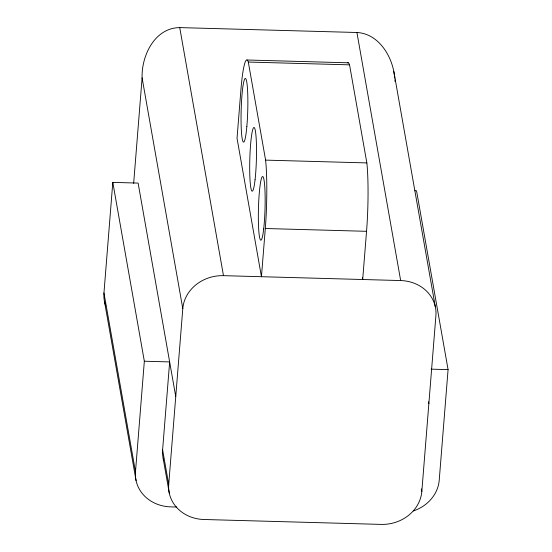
<?xml version="1.0" encoding="UTF-8"?>
<svg xmlns="http://www.w3.org/2000/svg" width="552" height="552" viewBox="0 0 552 552"><rect width="100%" height="100%" fill="white"/><g stroke="black" fill="none" stroke-linecap="round" stroke-linejoin="round"><path stroke-width="0.83" d="M133.66 183.354L142.099 77.88C141.381 55.773 154.67 27.793 179.738 27.6L356.923 32.499C377.133 33.541 390.326 53.261 393.838 71.56L435.314 306.795M105.798 306.063A38.185 33.907 -10 0 1 103.955 292.96L112.801 182.381L138.117 183.085L175.75 396.536M176.75 507.04L170.734 506.874A38.185 33.907 -10 0 1 135.488 471.801L144.341 361.222L112.801 182.381M163.551 460.092A38.185 33.907 -10 0 1 162.612 449.818L169.65 361.919L144.341 361.222M356.923 32.499L400.662 280.561A38.185 33.907 -10 0 1 435.907 315.634L421.832 491.425A38.185 33.907 -10 0 1 381.142 524.4L203.964 519.501A38.185 33.907 -10 0 1 168.719 484.428L182.788 308.637L142.099 77.88M248.31 62.052L265.602 160.121A55.124 5.706 -88.4 0 1 265.305 228.514L261.448 276.711L237.036 138.262L240.893 90.059A55.124 5.706 -88.4 0 1 248.31 62.052L349.554 64.846L366.852 162.916A55.124 5.706 -88.4 0 1 366.549 231.309L362.692 279.512L362.395 277.822M414.856 190.73L416.546 190.778L448.079 369.619L439.226 480.192A38.185 33.907 -10 0 1 413.276 510.979M247.075 60.002L348.319 62.804M265.602 160.121L366.852 162.916M265.305 228.514L366.549 231.309M182.788 308.637A38.185 33.907 -10 0 1 223.477 275.662L400.662 280.561M431.202 369.15L448.079 369.619M428.573 401.842L428.869 403.533M421.39 488.893L421.832 491.425M179.738 27.6L223.477 275.662M162.612 449.818L168.719 484.428M163.206 458.657L169.305 493.267M103.955 292.96L135.488 471.801M104.542 301.806L136.075 480.64M393.838 71.56L394.846 78.17M394.942 79.847L395.032 81.523M347.663 62.859A55.124 5.706 -88.4 0 1 349.554 64.846M263.69 228.942A31.823 3.291 -88.4 0 0 263.194 177.033A31.823 3.291 -88.4 0 0 258.35 218.992A31.823 3.291 -88.4 0 0 263.69 228.942M246.847 126.449A31.823 3.291 -88.4 0 0 245.357 78.439A31.823 3.291 -88.4 0 0 241.155 125.863A31.823 3.291 -88.4 0 0 246.847 126.449M255.058 179.8A31.823 3.291 -88.4 0 0 254.534 127.974A31.823 3.291 -88.4 0 0 249.704 170.085A31.823 3.291 -88.4 0 0 255.058 179.8"/></g></svg>
